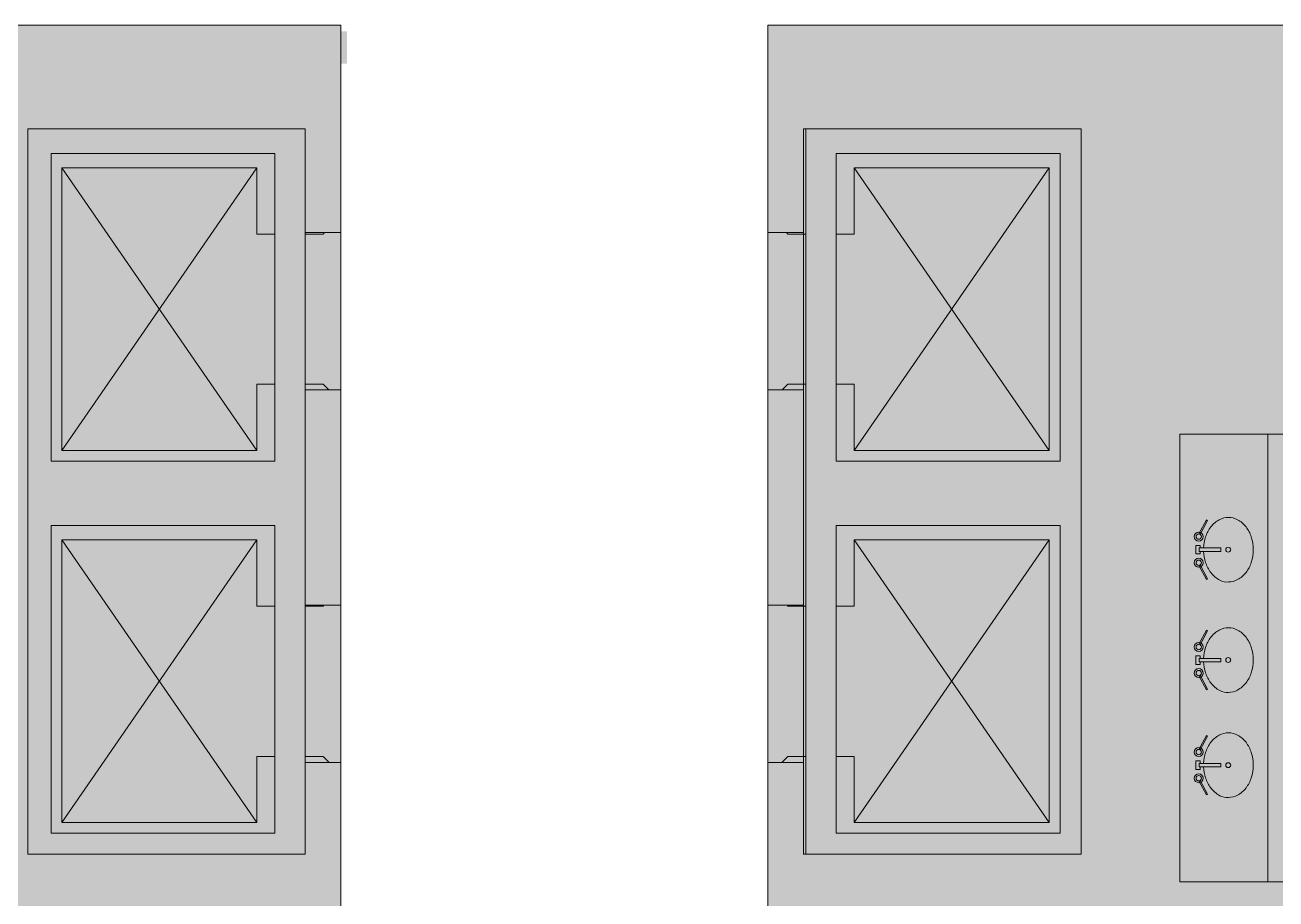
# Model space of a CAD drawing. Header units: inches. Extents: x -1427 to 2274, y -2183 to 260.
# Drawn here: x -80.4 to 269.1, y -1596.4 to -1352.1 of the extents above; entities that cross this region are included whole.
import ezdxf

# ---------------------------------------------------------------- set-up
doc = ezdxf.new("R2010")
doc.units = ezdxf.units.IN
doc.header["$MEASUREMENT"] = 0
for name, color, linetype, lineweight in [('8260 Willow Oaks_dwg', 8, 'Continuous', 9), ('8260 Willow Oaks_dwg _2_', 8, 'Continuous', 9), ('A-DETL-GENF', 92, 'Continuous', 9), ('A-WALL', 113, 'Continuous', 13), ('A-WALL-PATT', 111, 'Continuous', 13), ('LEVEL 07 BB', 7, 'Continuous', 9)]:
    doc.layers.add(name, color=color, linetype=linetype, lineweight=lineweight)

# ---------------------------------------------------------------- blocks, each defined once
blk = doc.blocks.new('8260 Willow Oaks_dwg_8260_7th Floor_ARCH_BB_dwg_SINK BOWL-2427412-07 DEMO-2472886-Reflected Ceiling Plan')
at = {"layer": 'LEVEL 07 BB', "flags": 128}
blk.add_lwpolyline([(0.47, 9.43), (-0.48, 9.43), (-0.48, 3.36), (0.47, 3.36)], close=True, dxfattribs=at)
for points in [[(-4.26, 3.64), (-8.13, 5.73), (-8.31, 5.4), (-4.4, 3.29)], [(-0.48, 3.67), (-1.21, 3.67), (-1.21, 2.47), (0, 2.47), (1.21, 2.47), (1.21, 3.67), (0.47, 3.67)], [(4.4, 3.29), (8.31, 5.4), (8.13, 5.73), (4.26, 3.64)]]:
    blk.add_lwpolyline(points, dxfattribs=at)
at = {"layer": 'LEVEL 07 BB'}
for centre, radius in [((0, 11.49), 0.687), ((-3.65, 3.25), 1.25), ((-3.65, 3.25), 0.752), ((3.65, 3.25), 1.25), ((3.65, 3.25), 0.752)]:
    blk.add_circle(centre, radius, dxfattribs=at)
for centre, radius, start, end in [((-0.75, 9.12), 9.25, 107.6732, 127.5686), ((0, 6.79), 11.7, 90, 107.6732), ((0, 6.79), 11.7, 72.3268, 90), ((0.74, 9.12), 9.25, 52.4314, 72.3268), ((-3.63, 11.54), 5.4, 151.6985, 180), ((-1.88, 10.6), 7.38, 127.5686, 151.6985), ((1.88, 10.6), 7.38, 28.3015, 52.4314), ((3.63, 11.54), 5.4, 360, 28.3015), ((-4.76, 11.19), 4.29, 175.2821, 208.3015), ((3.63, 11.54), 5.4, 331.6985, 0), ((-1.55, 12.91), 7.93, 208.3015, 232.4314), ((1.88, 12.48), 7.38, 307.5686, 331.6985), ((-0.75, 13.96), 9.25, 232.4314, 252.3268), ((0, 16.3), 11.7, 252.3268, 267.6739), ((0, 16.3), 11.7, 272.3316, 287.6732), ((0.74, 13.96), 9.25, 287.6732, 307.5686)]:
    blk.add_arc(centre, radius, start, end, dxfattribs=at)
blk = doc.blocks.new('8260 Willow Oaks_dwg-2472863-Reflected Ceiling Plan')
at = {"layer": 'A-WALL-PATT', "lineweight": 9}
blk.add_hatch(color=7, dxfattribs=at).paths.add_polyline_path([(33052.81, 9225.17), (33052.81, 9234.17), (33051.09, 9234.17), (33051.09, 9225.17)], flags=0)
at = {"layer": 'LEVEL 07 BB'}
for p, q in [((33180.96, 9206.91), (33180.96, 9177.53)), ((33032.59, 9177.53), (33032.59, 9135.53)), ((33189.46, 9177.53), (33189.46, 9135.53)), ((33180.96, 9135.53), (33180.96, 9073.53)), ((33309.98, 9121.57), (33309.98, 8996.45)), ((33032.59, 9073.53), (33032.59, 9031.53)), ((33189.46, 9073.53), (33189.46, 9031.53)), ((33180.96, 9031.53), (33180.96, 9004.16))]:
    blk.add_line(p, q, dxfattribs=at)
at = {"layer": 'LEVEL 07 BB', "flags": 128}
for points in [[(33027.59, 9196.03), (33027.59, 9177.53), (33032.59, 9177.53), (33032.59, 9200.03), (32970.09, 9200.03), (32970.09, 9114.03), (33032.59, 9114.03), (33032.59, 9135.53), (33027.59, 9135.53), (33027.59, 9117.03)], [(33194.46, 9196.03), (33194.46, 9177.53), (33189.46, 9177.53), (33189.46, 9200.03), (33251.96, 9200.03), (33251.96, 9114.03), (33189.46, 9114.03), (33189.46, 9135.53), (33194.46, 9135.53), (33194.46, 9117.03)], [(32973.09, 9117.03), (32973.09, 9196.03), (33027.59, 9117.03), (32973.09, 9117.03), (33027.59, 9196.03), (32973.09, 9196.03)], [(33248.96, 9117.03), (33248.96, 9196.03), (33194.46, 9117.03), (33248.96, 9117.03), (33194.46, 9196.03), (33248.96, 9196.03)], [(33180.34, 9135.53), (33180.96, 9135.53), (33180.96, 9177.53), (33180.34, 9177.53)], [(33027.59, 9092.03), (33027.59, 9073.53), (33032.59, 9073.53), (33032.59, 9096.03), (32970.09, 9096.03), (32970.09, 9010.03), (33032.59, 9010.03), (33032.59, 9031.53), (33027.59, 9031.53), (33027.59, 9013.03)], [(33194.46, 9092.03), (33194.46, 9073.53), (33189.46, 9073.53), (33189.46, 9096.03), (33251.96, 9096.03), (33251.96, 9010.03), (33189.46, 9010.03), (33189.46, 9031.53), (33194.46, 9031.53), (33194.46, 9013.03)], [(32973.09, 9013.03), (32973.09, 9092.03), (33027.59, 9013.03), (32973.09, 9013.03), (33027.59, 9092.03), (32973.09, 9092.03)], [(33248.96, 9013.03), (33248.96, 9092.03), (33194.46, 9013.03), (33248.96, 9013.03), (33194.46, 9092.03), (33248.96, 9092.03)], [(33180.34, 9031.53), (33180.96, 9031.53), (33180.96, 9073.53), (33180.34, 9073.53)]]:
    blk.add_lwpolyline(points, dxfattribs=at)
at = {"extrusion": (0, 0, -1), "zscale": -1, "rotation": 90.00000000000001}
for p in [(-33287.47, 9089.3), (-33287.47, 9058.45), (-33287.47, 9029.07)]:
    blk.add_blockref('8260 Willow Oaks_dwg_8260_7th Floor_ARCH_BB_dwg_SINK BOWL-2427412-07 DEMO-2472886-Reflected Ceiling Plan', p, dxfattribs=at)
blk = doc.blocks.new('8260 Willow Oaks_dwg_8260_7th Floor_ARCH_BB_dwg_SINK BOWL-2427412-07 DEMO-2439554-Reflected Ceiling Plan')
at = {"layer": 'LEVEL 07 BB', "color": 253, "flags": 128}
blk.add_lwpolyline([(0.47, 9.43), (-0.48, 9.43), (-0.48, 3.36), (0.47, 3.36)], close=True, dxfattribs=at)
for points in [[(-4.26, 3.64), (-8.13, 5.73), (-8.31, 5.4), (-4.4, 3.29)], [(-0.48, 3.67), (-1.21, 3.67), (-1.21, 2.47), (0, 2.47), (1.21, 2.47), (1.21, 3.67), (0.47, 3.67)], [(4.4, 3.29), (8.31, 5.4), (8.13, 5.73), (4.26, 3.64)]]:
    blk.add_lwpolyline(points, dxfattribs=at)
at = {"layer": 'LEVEL 07 BB', "color": 253}
for centre, radius in [((0, 11.49), 0.687), ((-3.65, 3.25), 1.25), ((-3.65, 3.25), 0.752), ((3.65, 3.25), 1.25), ((3.65, 3.25), 0.752)]:
    blk.add_circle(centre, radius, dxfattribs=at)
for centre, radius, start, end in [((-0.75, 9.12), 9.25, 107.6732, 127.5686), ((0, 6.79), 11.7, 90, 107.6732), ((0, 6.79), 11.7, 72.3268, 90), ((0.74, 9.12), 9.25, 52.4314, 72.3268), ((-3.63, 11.54), 5.4, 151.6985, 180), ((-1.88, 10.6), 7.38, 127.5686, 151.6985), ((1.88, 10.6), 7.38, 28.3015, 52.4314), ((3.63, 11.54), 5.4, 360, 28.3015), ((-4.76, 11.19), 4.29, 175.2821, 208.3015), ((3.63, 11.54), 5.4, 331.6985, 0), ((-1.55, 12.91), 7.93, 208.3015, 232.4314), ((1.88, 12.48), 7.38, 307.5686, 331.6985), ((-0.75, 13.96), 9.25, 232.4314, 252.3268), ((0, 16.3), 11.7, 252.3268, 267.6739), ((0, 16.3), 11.7, 272.3316, 287.6732), ((0.74, 13.96), 9.25, 287.6732, 307.5686)]:
    blk.add_arc(centre, radius, start, end, dxfattribs=at)
blk = doc.blocks.new('8260 Willow Oaks_dwg _2_-2439531-Reflected Ceiling Plan')
at = {"layer": 'LEVEL 07 BB', "color": 253}
for p, q in [((33180.96, 9206.91), (33180.96, 9177.53)), ((33032.59, 9177.53), (33032.59, 9135.53)), ((33041.09, 9177.95), (33041.09, 9177.53)), ((33189.46, 9177.53), (33189.46, 9135.53)), ((33041.09, 9135.53), (33041.09, 9133.95)), ((33180.96, 9135.53), (33180.96, 9073.53)), ((33309.98, 9121.57), (33309.98, 8996.45)), ((33032.59, 9073.53), (33032.59, 9031.53)), ((33041.09, 9073.79), (33041.09, 9073.53)), ((33189.46, 9073.53), (33189.46, 9031.53)), ((33041.09, 9031.53), (33041.09, 9029.79)), ((33180.96, 9031.53), (33180.96, 9004.16))]:
    blk.add_line(p, q, dxfattribs=at)
at = {"layer": 'LEVEL 07 BB', "color": 253, "flags": 128}
for points in [[(33027.59, 9196.03), (33027.59, 9177.53), (33032.59, 9177.53), (33032.59, 9200.03), (32970.09, 9200.03), (32970.09, 9114.03), (33032.59, 9114.03), (33032.59, 9135.53), (33027.59, 9135.53), (33027.59, 9117.03)], [(33194.46, 9196.03), (33194.46, 9177.53), (33189.46, 9177.53), (33189.46, 9200.03), (33251.96, 9200.03), (33251.96, 9114.03), (33189.46, 9114.03), (33189.46, 9135.53), (33194.46, 9135.53), (33194.46, 9117.03)], [(32973.09, 9117.03), (32973.09, 9196.03), (33027.59, 9117.03), (32973.09, 9117.03), (33027.59, 9196.03), (32973.09, 9196.03)], [(33248.96, 9117.03), (33248.96, 9196.03), (33194.46, 9117.03), (33248.96, 9117.03), (33194.46, 9196.03), (33248.96, 9196.03)], [(33047.67, 9133.95), (33046.09, 9135.53), (33041.09, 9135.53), (33041.09, 9177.53), (33046.09, 9177.53), (33046.5, 9177.95)], [(33174.38, 9133.95), (33175.96, 9135.53), (33180.96, 9135.53), (33180.96, 9177.53), (33175.96, 9177.53), (33175.55, 9177.95)], [(33027.59, 9092.03), (33027.59, 9073.53), (33032.59, 9073.53), (33032.59, 9096.03), (32970.09, 9096.03), (32970.09, 9010.03), (33032.59, 9010.03), (33032.59, 9031.53), (33027.59, 9031.53), (33027.59, 9013.03)], [(33194.46, 9092.03), (33194.46, 9073.53), (33189.46, 9073.53), (33189.46, 9096.03), (33251.96, 9096.03), (33251.96, 9010.03), (33189.46, 9010.03), (33189.46, 9031.53), (33194.46, 9031.53), (33194.46, 9013.03)], [(32973.09, 9013.03), (32973.09, 9092.03), (33027.59, 9013.03), (32973.09, 9013.03), (33027.59, 9092.03), (32973.09, 9092.03)], [(33248.96, 9013.03), (33248.96, 9092.03), (33194.46, 9013.03), (33248.96, 9013.03), (33194.46, 9092.03), (33248.96, 9092.03)], [(33047.83, 9029.79), (33046.09, 9031.53), (33041.09, 9031.53), (33041.09, 9073.53), (33046.09, 9073.53), (33046.34, 9073.79)], [(33174.22, 9029.79), (33175.96, 9031.53), (33180.96, 9031.53), (33180.96, 9073.53), (33175.96, 9073.53), (33175.71, 9073.79)]]:
    blk.add_lwpolyline(points, dxfattribs=at)
at = {"extrusion": (0, 0, -1), "zscale": -1, "rotation": 90.00000000000001}
for p in [(-33287.47, 9089.3), (-33287.47, 9058.45), (-33287.47, 9029.07)]:
    blk.add_blockref('8260 Willow Oaks_dwg_8260_7th Floor_ARCH_BB_dwg_SINK BOWL-2427412-07 DEMO-2439554-Reflected Ceiling Plan', p, dxfattribs=at)
blk = doc.blocks.new('Walls 1 - Walls 1-2578092-Reflected Ceiling Plan')
at = {"layer": 'A-WALL'}
h = blk.add_hatch(color=8, dxfattribs=at)
h.paths.add_polyline_path([(7.89, -1616.28), (7.89, -1558.28), (-2.11, -1558.28), (-2.11, -1583.92), (-79.61, -1583.92), (-79.61, -1381.17), (-2.11, -1381.17), (-2.11, -1410.13), (7.89, -1410.13), (7.89, -1352.13), (-111.59, -1352.13), (-111.59, -1376.5), (-97.34, -1376.5), (-97.34, -1524.88), (-140.97, -1524.88), (-140.97, -1616.28), (7.52, -1616.28)], flags=0)
h.paths.add_polyline_path([(7.89, -1514.28), (7.89, -1454.13), (-2.11, -1454.13), (-2.11, -1514.28), (7.52, -1514.28)], flags=0)
at = {"layer": 'A-WALL', "color": 250, "lineweight": 20}
for p, q in [((-111.59, -1376.5), (-111.59, -1352.13)), ((-111.59, -1352.13), (7.89, -1352.13)), ((7.89, -1352.13), (7.89, -1410.13)), ((-97.34, -1376.5), (-111.59, -1376.5)), ((-97.34, -1524.88), (-97.34, -1376.5)), ((-2.11, -1381.17), (-79.61, -1381.17)), ((-79.61, -1381.17), (-79.61, -1583.92)), ((-2.11, -1410.13), (-2.11, -1381.17)), ((7.89, -1410.13), (-2.11, -1410.13)), ((-2.11, -1514.28), (-2.11, -1454.13)), ((-2.11, -1454.13), (7.89, -1454.13)), ((7.89, -1454.13), (7.89, -1514.28)), ((7.89, -1514.28), (-2.11, -1514.28)), ((-140.97, -1616.28), (-140.97, -1524.88)), ((-140.97, -1524.88), (-97.34, -1524.88)), ((-2.11, -1583.92), (-2.11, -1558.28)), ((-2.11, -1558.28), (7.89, -1558.28)), ((7.89, -1558.28), (7.89, -1616.28)), ((-79.61, -1583.92), (-2.11, -1583.92)), ((7.89, -1616.28), (-140.97, -1616.28))]:
    blk.add_line(p, q, dxfattribs=at)
at = {"layer": 'A-WALL'}
for p, q in [((-2.11, -1410.13), (-2.11, -1454.13)), ((7.89, -1454.13), (7.89, -1410.13)), ((-2.11, -1514.28), (-2.11, -1558.28)), ((7.89, -1558.28), (7.89, -1514.28))]:
    blk.add_line(p, q, dxfattribs=at)
blk = doc.blocks.new('Walls 2 - Walls 1-2578234-Reflected Ceiling Plan')
at = {"layer": 'A-WALL'}
h = blk.add_hatch(color=8, dxfattribs=at)
h.paths.add_polyline_path([(127.65, -1616.28), (271.41, -1616.28), (271.41, -1591.63), (242.28, -1591.63), (242.28, -1466.5), (271.41, -1466.5), (271.41, -1352.13), (127.14, -1352.13), (127.14, -1410.13), (137.14, -1410.13), (137.14, -1381.17), (214.64, -1381.17), (214.64, -1583.92), (137.14, -1583.92), (137.14, -1558.28), (127.14, -1558.28), (127.14, -1616.28)], flags=0)
h.paths.add_polyline_path([(131.37, -1514.28), (137.14, -1514.28), (137.14, -1454.13), (127.14, -1454.13), (127.14, -1514.28), (127.65, -1514.28)], flags=0)
at = {"layer": 'A-WALL', "color": 250, "lineweight": 20}
for p, q in [((127.14, -1410.13), (127.14, -1352.13)), ((127.14, -1352.13), (271.41, -1352.13)), ((271.41, -1352.13), (271.41, -1466.5)), ((214.64, -1381.17), (137.14, -1381.17)), ((137.14, -1381.17), (137.14, -1410.13)), ((214.64, -1583.92), (214.64, -1381.17)), ((137.14, -1410.13), (127.14, -1410.13)), ((127.14, -1514.28), (127.14, -1454.13)), ((127.14, -1454.13), (137.14, -1454.13)), ((137.14, -1454.13), (137.14, -1514.28)), ((271.41, -1466.5), (242.28, -1466.5)), ((242.28, -1466.5), (242.28, -1591.63)), ((137.14, -1514.28), (127.14, -1514.28)), ((127.14, -1616.28), (127.14, -1558.28)), ((127.14, -1558.28), (137.14, -1558.28)), ((137.14, -1558.28), (137.14, -1583.92)), ((137.14, -1583.92), (214.64, -1583.92)), ((242.28, -1591.63), (271.41, -1591.63)), ((271.41, -1591.63), (271.41, -1616.28)), ((271.41, -1616.28), (127.14, -1616.28))]:
    blk.add_line(p, q, dxfattribs=at)
at = {"layer": 'A-WALL'}
for p, q in [((127.14, -1410.13), (127.14, -1454.13)), ((137.14, -1454.13), (137.14, -1410.13)), ((127.14, -1514.28), (127.14, -1558.28)), ((137.14, -1558.28), (137.14, -1514.28))]:
    blk.add_line(p, q, dxfattribs=at)

msp = doc.modelspace()

# ---------------------------------------------------------------- hatches: boundary and pattern name
at = {"layer": 'A-DETL-GENF'}
h = msp.add_hatch(color=9, dxfattribs=at)
h.paths.add_polyline_path([(127.14, -1616.53), (131.37, -1616.53), (131.37, -1616.28), (127.14, -1616.28)], flags=0)
h.paths.add_polyline_path([(394.43, -1612.78), (661.21, -1612.78), (661.21, -1360.91), (650.39, -1360.91), (650.39, -1377.21), (626.39, -1377.21), (626.39, -1355.63), (503.39, -1355.63), (503.39, -1377.51), (479.39, -1377.51), (479.39, -1355.63), (271.41, -1355.63), (271.41, -1466.5), (242.28, -1466.5), (242.28, -1591.63), (271.41, -1591.63), (271.41, -1612.78), (377.06, -1612.78)], flags=0)
h.paths.add_polyline_path([(-455.48, -1612.53), (-362.87, -1612.53), (-362.87, -1593.37), (-338.87, -1593.37), (-338.87, -1612.53), (-140.97, -1612.53), (-140.97, -1524.88), (-97.34, -1524.88), (-97.34, -1376.5), (-111.59, -1376.5), (-111.59, -1355.63), (-270.48, -1355.63), (-270.48, -1360.66), (-347.98, -1360.66), (-347.98, -1355.63), (-455.48, -1355.63), (-455.48, -1514.23)], flags=0)
h.paths.add_polyline_path([(137.14, -1583.92), (214.64, -1583.92), (214.64, -1381.17), (137.14, -1381.17), (137.14, -1410.13), (127.14, -1410.13), (127.14, -1454.13), (137.14, -1454.13), (137.14, -1514.28), (127.14, -1514.28), (127.14, -1558.28), (137.14, -1558.28), (137.14, -1562.29)], flags=0)
h.paths.add_polyline_path([(-2.11, -1583.92), (-2.11, -1558.28), (7.89, -1558.28), (7.89, -1514.28), (-2.11, -1514.28), (-2.11, -1454.13), (7.89, -1454.13), (7.89, -1410.13), (-2.11, -1410.13), (-2.11, -1381.17), (-79.61, -1381.17), (-79.61, -1583.92), (-5.75, -1583.92)], flags=0)
h.paths.add_polyline_path([(-458.86, -1582.05), (-458.86, -1476.59), (-458.98, -1476.59), (-458.98, -1355.63), (-455.61, -1355.63), (-455.61, -1352.13), (-459.11, -1352.13), (-459.11, -1582.05), (-458.98, -1582.05)], flags=0)
h.paths.add_polyline_path([(621.52, -1484.46), (621.52, -1460.46), (645.52, -1460.46), (645.52, -1484.46), (626.39, -1484.46)], flags=0)
h.paths.add_polyline_path([(-225.31, -1484.37), (-233.23, -1484.37), (-233.23, -1460.37), (-209.23, -1460.37), (-209.23, -1484.37)], flags=0)
h.paths.add_polyline_path([(-322.52, -1445.55), (-325.77, -1445), (-322.52, -1444.46)], flags=0)
h.paths.add_polyline_path([(-348.26, -1445.55), (-348.26, -1444.46), (-345.01, -1445), (-347.98, -1445.5)], flags=0)
h.paths.add_polyline_path([(-286.29, -1397.05), (-286.29, -1395.96), (-283.04, -1396.5)], flags=0)
h.paths.add_polyline_path([(-344.48, -1357.16), (-273.98, -1357.16), (-273.98, -1355.63), (-344.48, -1355.63)], flags=0)
h.paths.add_polyline_path([(650.39, -1356.91), (661.21, -1356.91), (661.21, -1352.13), (650.39, -1352.13), (650.39, -1355.63)], flags=0)

# ---------------------------------------------------------------- block references
at = {"layer": '8260 Willow Oaks_dwg', "color": 7}
msp.add_blockref('8260 Willow Oaks_dwg-2472863-Reflected Ceiling Plan', (-33043.2, -10588.08), dxfattribs=at)
at = {"layer": '8260 Willow Oaks_dwg _2_', "color": 253}
msp.add_blockref('8260 Willow Oaks_dwg _2_-2439531-Reflected Ceiling Plan', (-33043.2, -10588.08), dxfattribs=at)
at = {"layer": 'A-WALL'}
for name in ['Walls 1 - Walls 1-2578092-Reflected Ceiling Plan', 'Walls 2 - Walls 1-2578234-Reflected Ceiling Plan']:
    msp.add_blockref(name, (0, 0), dxfattribs=at)

doc.saveas('drawing.dxf')
